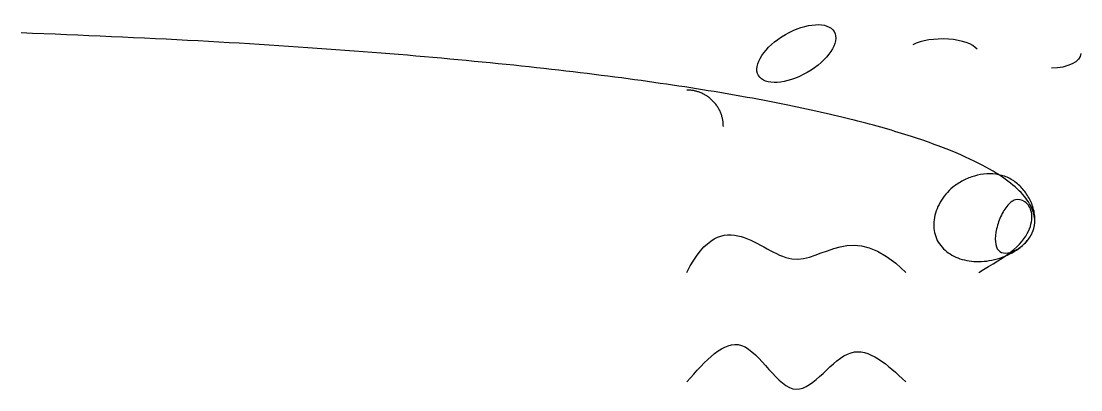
# Model space of a CAD drawing. Header units: millimetres. Extents: x -182 to 108, y -32 to 69.
import ezdxf

# ---------------------------------------------------------------- set-up
doc = ezdxf.new("R2010")
doc.units = ezdxf.units.MM
for name, color, linetype in [('ELL_ARC', 7, 'Continuous'), ('ELL_FULL', 7, 'Continuous'), ('ELL_NEG', 7, 'Continuous'), ('SPL_CLOSED', 7, 'Continuous'), ('SPL_FIT', 7, 'Continuous'), ('SPL_OPEN', 7, 'Continuous'), ('SPL_RAT', 7, 'Continuous')]:
    doc.layers.add(name, color=color, linetype=linetype)

msp = doc.modelspace()

# ---------------------------------------------------------------- linework, layer by layer
at = {"layer": 'ELL_ARC'}
msp.add_ellipse((70, 60), major_axis=(10, 0), ratio=0.4, start_param=0.3, end_param=2.5, dxfattribs=at)
at = {"layer": 'ELL_FULL'}
msp.add_ellipse((30, 60), major_axis=(10.39, 6), ratio=0.5, dxfattribs=at)
at = {"layer": 'ELL_NEG', "extrusion": (0, 0, -1)}
msp.add_ellipse((100, 60), major_axis=(8, 0), ratio=0.5, start_param=0, end_param=1.570796, dxfattribs=at)
at = {"layer": 'SPL_CLOSED'}
msp.add_open_spline([(80, 0), (100, 10), (90, 30), (70, 25), (65, 8), (80, 0), (100, 10), (90, 30)], degree=3, knots=[0, 1, 2, 3, 4, 5, 6, 7, 8, 9, 10, 11], dxfattribs=at)
at = {"layer": 'SPL_FIT'}
msp.add_spline([(0, -30), (15, -20), (30, -32), (45, -22), (60, -30)], degree=3, dxfattribs=at)
at = {"layer": 'SPL_OPEN'}
msp.add_open_spline([(0, 0), (10, 20), (30, -10), (45, 15), (60, 0)], degree=3, dxfattribs=at)
at = {"layer": 'SPL_RAT'}
msp.add_rational_spline([(10, 40), (10, 50), (0, 50)], [1, 0.707106781187, 1], degree=2, dxfattribs=at)

doc.saveas('drawing.dxf')
